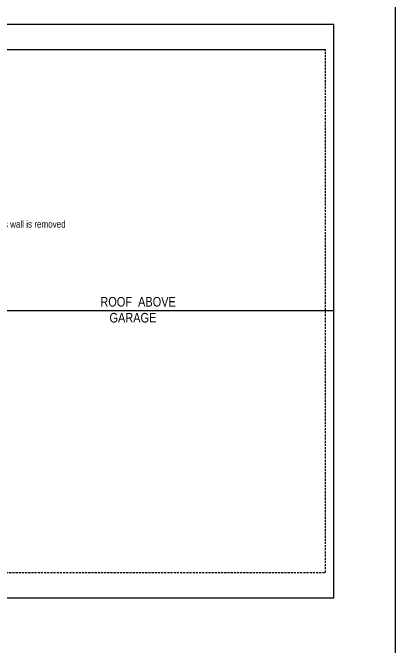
# Model space of a CAD drawing. Header units: inches. Extents: x -1842 to 12195, y -2228 to 2193.
# Drawn here: x 2474.2 to 2746.4, y 732.3 to 1183.9 of the extents above; entities that cross this region are included whole.
import ezdxf
from ezdxf import colors
from ezdxf.entities.mleader import LeaderData, LeaderLine
from ezdxf.math import Vec2, Vec3

# ---------------------------------------------------------------- set-up
doc = ezdxf.new("R2010")
doc.units = ezdxf.units.IN
doc.header["$LTSCALE"] = 6
doc.header["$MEASUREMENT"] = 0
doc.linetypes.add('HIDDEN', pattern=[0.375, 0.25, -0.125])
doc.layers.add('ARWALL', color=7, linetype='HIDDEN')
doc.layers.add('Title Block', color=7, linetype='Continuous')
doc.styles.get("Standard").update_dxf_attribs({"font": 'ARIALN.TTF'})

msp = doc.modelspace()

# ---------------------------------------------------------------- linework, layer by layer
at = {"layer": 'ARWALL', "color": 7, "linetype": 'ByBlock'}
msp.add_line((2444.7554296, 1157.796174), (2696.7554296, 1157.796174), dxfattribs=at)
at = {"layer": 'ARWALL', "color": 7}
for p, q in [((2696.7554296, 785.596174), (2696.7554296, 1157.796174)), ((2444.7554296, 785.596174), (2696.7554296, 785.596174))]:
    msp.add_line(p, q, dxfattribs=at)
at = {"layer": 'Title Block'}
for p, q in [((2746.4055926, 1494.6223555), (2746.4055926, 368.173134)), ((2438.9554296, 1175.796174), (2702.7554296, 1175.796174)), ((2702.7554296, 767.596174), (2702.7554296, 1175.796174)), ((2702.7554296, 971.696174), (2450.7554296, 971.696174)), ((2438.7554296, 767.596174), (2702.7554296, 767.596174))]:
    msp.add_line(p, q, dxfattribs=at)

# ---------------------------------------------------------------- texts
at = {"insert": (2536.5775627, 981.596174), "char_height": 6.8007744, "width": 110.476910075, "attachment_point": 1}
msp.add_mtext('\\A1;ROOF  ABOVE \\P   GARAGE', dxfattribs=at)

# ---------------------------------------------------------------- leaders
ml = msp.add_multileader_mtext('Standard')
ml.set_content('This wall is removed', color=256)
ml.set_leader_properties()
ml.build(insert=Vec2(0, 0))
ml.multileader.update_dxf_attribs({"dogleg_length": 0.36, "arrow_head_size": 3})
ctx = ml.context
ctx.base_point, ctx.char_height, ctx.arrow_head_size, ctx.landing_gap_size, ctx.plane_origin = Vec3(2459.8913336, 1033.390443), 5, 3, 0.09, Vec3(2448.0313336, 1025.390443)
notes = []
notes.append((ctx, [(0, (1, 1, 0), (2459.5313336, 1033.390443), (1, 0), 0.36, [(0, [(2448.0313336, 1025.390443)], 0, [])])]))
ctx.mtext.insert, ctx.mtext.flow_direction = Vec3(2459.9813336, 1035.9313707), 5
for ctx, leaders in notes:
    for number, flags, end, landing, length, lines in leaders:
        leader = LeaderData()
        leader.index, (leader.has_last_leader_line, leader.has_dogleg_vector, leader.attachment_direction) = number, flags
        leader.last_leader_point, leader.dogleg_vector, leader.dogleg_length = Vec3(end), Vec3(landing), length
        for number, points, colour, breaks in lines:
            line = LeaderLine()
            line.index, line.vertices, line.color, line.breaks = number, Vec3.list(points), colors.encode_raw_color(colour), breaks
            leader.lines.append(line)
        ctx.leaders.append(leader)

doc.saveas('drawing.dxf')
